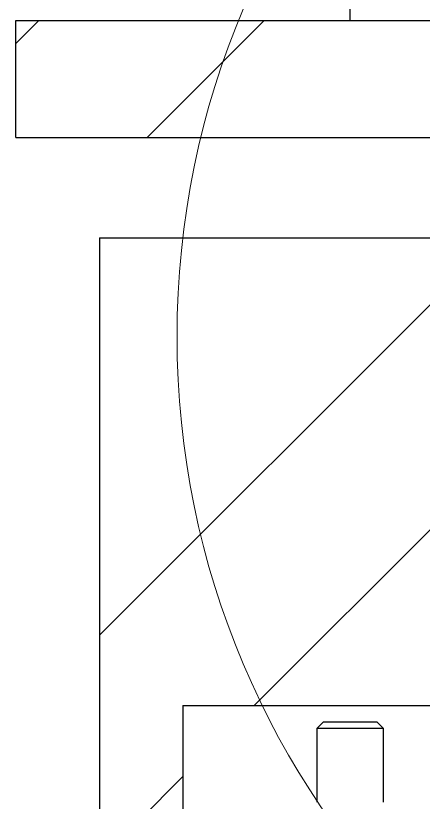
# Model space of a CAD drawing. Header units: millimetres. Extents: x -117 to 822, y -67 to 297.
# Drawn here: x 521.8 to 529.92, y 129.48 to 145.18 of the extents above; entities that cross this region are included whole.
import ezdxf

# ---------------------------------------------------------------- set-up
doc = ezdxf.new("R2010")
doc.units = ezdxf.units.MM
doc.layers.add('KHUNGTEN', color=7, linetype='Continuous', lineweight=35)
doc.layers.add('NETMANH', color=7, linetype='Continuous')

msp = doc.modelspace()

# ---------------------------------------------------------------- hatches: boundary and pattern name
at = {"layer": 'KHUNGTEN', "linetype": 'Continuous', "lineweight": 18}
h = msp.add_hatch(dxfattribs=at)
h.set_pattern_fill('ANSI32', color=256, style=0)
h.paths.add_polyline_path([(521.7951, 145.0843), (521.7951, 142.751), (534.6285, 142.751), (534.6285, 144.0843), (536.4618, 144.0843), (536.4618, 143.5843), (536.7951, 143.5843), (536.7951, 144.0843), (538.4618, 144.0843), (538.4618, 145.0843)], flags=0)
h = msp.add_hatch(dxfattribs=at)
h.set_pattern_fill('ANSI32', color=256, style=0)
h.paths.add_polyline_path([(532.1285, 138.251), (531.7118, 138.5013), (531.7118, 140.751), (523.4618, 140.751), (523.4618, 108.4177), (525.1285, 108.4177), (525.1285, 131.4177), (531.7118, 131.4177), (531.7118, 133.6673), (532.1285, 133.9177), (532.5451, 133.6673), (532.5451, 131.4177), (533.7951, 131.4177), (533.7951, 140.751), (532.5451, 140.751), (532.5451, 138.5013)], flags=0)

# ---------------------------------------------------------------- linework, layer by layer
at = {"color": 7, "linetype": 'Continuous', "lineweight": 25}
for p, q in [((528.4618, 145.0843), (528.4618, 169.4177)), ((521.7951, 142.751), (521.7951, 145.0843)), ((521.7951, 145.0843), (538.4618, 145.0843)), ((521.7951, 142.751), (534.6285, 142.751)), ((527.9251, 131.0843), (527.7951, 130.9543)), ((528.9985, 131.0843), (527.9251, 131.0843)), ((529.1285, 130.9543), (528.9985, 131.0843)), ((527.7951, 130.9543), (527.7951, 129.4843)), ((529.1285, 130.9543), (527.7951, 130.9543)), ((529.1285, 129.4843), (529.1285, 130.9543))]:
    msp.add_line(p, q, dxfattribs=at)
at = {"color": 7, "linetype": 'Continuous', "lineweight": 18}
msp.add_circle((541.7951, 138.7798), 16.7845, dxfattribs=at)
at = {"layer": 'NETMANH', "linetype": 'Continuous', "lineweight": 25}
for p, q in [((523.4618, 140.751), (523.4618, 108.4177)), ((523.4618, 140.751), (531.7118, 140.751)), ((525.1285, 131.4177), (525.1285, 108.4177)), ((525.1285, 131.4177), (531.7118, 131.4177))]:
    msp.add_line(p, q, dxfattribs=at)

doc.saveas('drawing.dxf')
